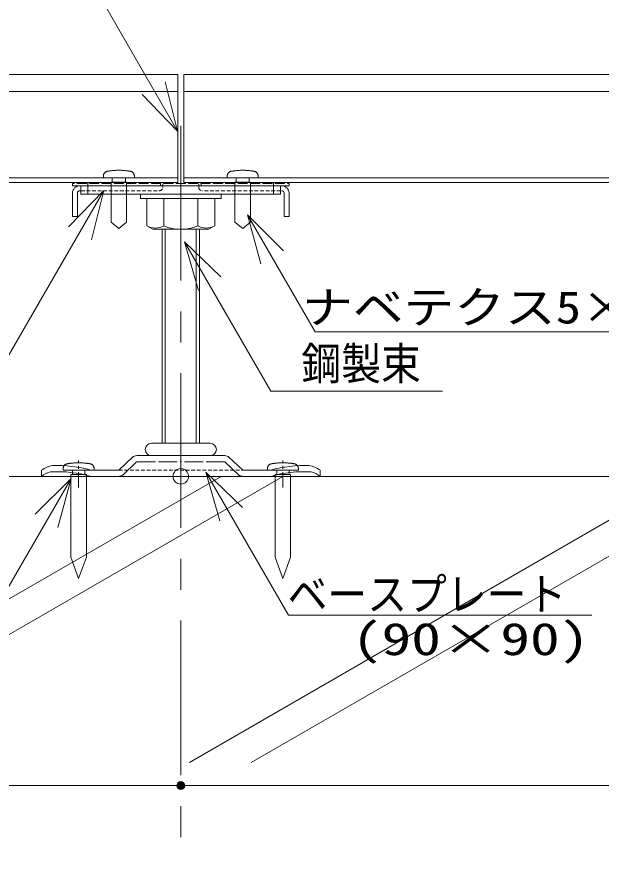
# Model space of a CAD drawing. Units: millimetres, scale not verified. Extents: x -4131 to 4169, y -981 to 998.
# Drawn here: x 1331.8 to 1520.7, y -664.3 to -392.5 of the extents above; entities that cross this region are included whole.
import ezdxf
from ezdxf.enums import TextEntityAlignment as Align

# ---------------------------------------------------------------- set-up
doc = ezdxf.new("R2010")
doc.units = ezdxf.units.MM
doc.header["$LTSCALE"] = 10
doc.header["$PDMODE"] = 32
doc.header["$PDSIZE"] = 5
for name, pattern in [('CHAIN1', [8, 5, -1, 1, -1]), ('DASHED1', [1.8, 1.2, -0.6]), ('LONG_DASHED1', [7, 6, -1])]:
    doc.linetypes.add(name, pattern=pattern)
for name, color, linetype, lineweight in [('0-2_文字', 4, 'Continuous', 9), ('0-3_寸法', 7, 'Continuous', 9), ('0-4_一般', 4, 'Continuous', 9), ('0-5_ビス', 2, 'Continuous', 9), ('0-9_大引', 4, 'Continuous', 9), ('0-C_束', 4, 'Continuous', 9)]:
    doc.layers.add(name, color=color, linetype=linetype, lineweight=lineweight)
doc.styles.add('ＭＳ ゴシック', font='')
doc.styles.get('ＭＳ ゴシック').set_extended_font_data('MS Gothic')

# ---------------------------------------------------------------- blocks, each defined once
blk = doc.blocks.new('グループ-16-1')
at = {"layer": '0-3_寸法', "color": 4}
blk.add_line((18661.6, -3495.4), (11521.6, -3495.4), dxfattribs=at)
blk = doc.blocks.new('グループ-27-1')
at = {"layer": '0-4_一般'}
for p, q in [((-20, 149), (-20, 163)), ((20, 163), (20, 149))]:
    blk.add_line(p, q, dxfattribs=at)
for points in [[(-46.1, 178.6), (-46.8, 177.7), (-47.5, 176.8), (-48, 175.8), (-48.5, 174.8), (-49, 173.8), (-49.3, 172.7), (-49.6, 171.7), (-49.8, 170.7), (-49.9, 169.6), (-50, 168.6), (-50, 168), (-50, 167.8), (-50, 167.5), (-50, 167.3), (-50, 167), (-50, 166.8), (-50, 166.6), (-50, 166.3), (-50, 166.1), (-50, 165.8), (-50, 165.6), (-50, 165.3), (-50, 165.1), (-50, 164.9), (-50, 164.6), (-50, 164.4), (-50, 164.1), (-50, 163.9), (-50, 163.7), (-50, 163.4), (-50, 163.2), (-48.8, 163), (-44.1, 163), (-39.4, 163), (-34.7, 163), (-30, 163), (-25.3, 163), (-20.6, 163), (-15.9, 163)], [(-8.5, 186.8), (-10.9, 186.7), (-13.2, 186.6), (-15.6, 186.4), (-17.9, 186.2), (-20.3, 185.9), (-22.6, 185.7), (-25, 185.4), (-25.5, 185.3), (-26, 185.3), (-26.6, 185.2), (-27.1, 185.1), (-27.6, 185.1), (-28.1, 185), (-28.6, 184.9), (-29.2, 184.9), (-29.7, 184.8), (-30.2, 184.7), (-30.7, 184.7), (-31.2, 184.6), (-31.7, 184.5), (-32.3, 184.5), (-32.8, 184.4), (-33.3, 184.3), (-33.8, 184.3), (-34.3, 184.2), (-34.9, 184.1), (-35.4, 184.1), (-35.9, 184), (-36.8, 183.9), (-37.8, 183.7), (-38.8, 183.4), (-39.8, 183), (-40.8, 182.6), (-41.8, 182.1), (-42.7, 181.5), (-43.6, 180.9), (-44.5, 180.2), (-45.3, 179.4), (-46.1, 178.6)], [(39.5, 183.1), (38.5, 183.5), (37.5, 183.7), (36.5, 183.9), (35.8, 184), (35.3, 184.1), (34.7, 184.2), (34.2, 184.2), (33.7, 184.3), (33.2, 184.4), (32.7, 184.4), (32.1, 184.5), (31.6, 184.6), (31.1, 184.6), (30.6, 184.7), (30.1, 184.8), (29.5, 184.8), (29, 184.9), (28.5, 185), (28, 185), (27.5, 185.1), (26.9, 185.2), (26.4, 185.2), (25.9, 185.3), (25.4, 185.4), (24.4, 185.5), (22.1, 185.8), (19.7, 186), (17.4, 186.2), (15, 186.4), (12.6, 186.6), (10.3, 186.7), (7.9, 186.8), (5.6, 186.9), (3.2, 187), (0.9, 187), (-1.5, 187), (-3.8, 187), (-6.2, 186.9), (-8.5, 186.8)], [(50, 163), (50, 163.2), (50, 163.5), (50, 163.7), (50, 164), (50, 164.2), (50, 164.4), (50, 164.7), (50, 164.9), (50, 165.2), (50, 165.4), (50, 165.6), (50, 165.9), (50, 166.1), (50, 166.4), (50, 166.6), (50, 166.9), (50, 167.1), (50, 167.3), (50, 167.6), (50, 167.8), (50, 168.1), (50, 168.9), (49.9, 169.9), (49.8, 170.9), (49.5, 172), (49.2, 173), (48.9, 174), (48.4, 175.1), (47.9, 176), (47.3, 177), (46.6, 177.9), (45.9, 178.8), (45.1, 179.6), (44.3, 180.4), (43.4, 181.1), (42.5, 181.7), (41.5, 182.2), (40.5, 182.7), (39.5, 183.1)], [(-15.9, 163), (-11.2, 163), (-6.5, 163), (-1.8, 163), (2.9, 163), (7.6, 163), (12.4, 163), (17.1, 163), (21.8, 163), (26.5, 163), (31.2, 163), (35.9, 163), (40.6, 163), (45.3, 163), (50, 163), (50, 163)]]:
    blk.add_lwpolyline(points, dxfattribs=at)
blk.add_lwpolyline([(25, 149), (25, -118), (0, -187), (-25, -118), (-25, 149)], close=True, dxfattribs=at)
blk = doc.blocks.new('シンボル-22')
at = {"layer": '0-4_一般'}
blk.add_blockref('グループ-27-1', (0, 0), dxfattribs=at)
blk = doc.blocks.new('グループ-28-1')
at = {"layer": '0-4_一般', "color": 1}
blk.add_point((14671.6, -2495.4), dxfattribs=at)
at = {"layer": '0-5_ビス'}
for p in [(14341.6, -2638.4), (15001.6, -2638.4)]:
    blk.add_blockref('シンボル-22', p, dxfattribs=at)
blk = doc.blocks.new('グループ-43-1')
at = {"layer": '0-9_大引'}
for p, q in [((11521.6, -1195.4), (14661.6, -1195.4)), ((14661.6, -1195.4), (14661.6, -1545.4)), ((11521.6, -1250.4), (14661.6, -1250.4)), ((11521.6, -1529.4), (14661.6, -1529.4)), ((11521.6, -1545.4), (14661.6, -1545.4))]:
    blk.add_line(p, q, dxfattribs=at)
blk = doc.blocks.new('グループ-44-1')
at = {"layer": '0-9_大引'}
for p, q in [((14681.6, -1195.4), (18661.6, -1195.4)), ((14681.6, -1195.4), (14681.6, -1545.4)), ((14681.6, -1250.4), (18661.6, -1250.4)), ((14681.6, -1529.4), (18661.6, -1529.4)), ((14681.6, -1545.4), (18661.6, -1545.4))]:
    blk.add_line(p, q, dxfattribs=at)
blk = doc.blocks.new('グループ-135-1')
at = {"layer": '0-C_束'}
for p, q in [((14576.6, -2388.4), (14671.6, -2388.4)), ((14766.6, -2388.4), (14671.6, -2388.4)), ((14471.6, -2475.4), (14515.8, -2433.8)), ((14529.5, -2428.4), (14671.6, -2428.4)), ((14576.6, -2428.4), (14671.6, -2428.4)), ((14766.6, -2428.4), (14671.6, -2428.4)), ((14813.7, -2428.4), (14671.6, -2428.4)), ((14871.6, -2475.4), (14827.4, -2433.8)), ((14221.6, -2495.4), (14221.6, -2475.4)), ((14221.6, -2495.4), (14381.6, -2495.4)), ((14381.6, -2475.4), (14471.6, -2475.4)), ((14381.6, -2495.4), (14671.6, -2495.4)), ((14961.6, -2495.4), (14671.6, -2495.4)), ((14961.6, -2475.4), (14871.6, -2475.4)), ((15121.6, -2495.4), (14961.6, -2495.4)), ((15121.6, -2495.4), (15121.6, -2475.4))]:
    blk.add_line(p, q, dxfattribs=at)
at = {"layer": '0-C_束', "linetype": 'CHAIN1'}
for p, q in [((14341.6, -2531.4), (14341.6, -2444.4)), ((15001.6, -2531.4), (15001.6, -2444.4))]:
    blk.add_line(p, q, dxfattribs=at)
at = {"layer": '0-C_束', "linetype": 'LONG_DASHED1'}
for p, q in [((14485.3, -2489.9), (14529.5, -2448.4)), ((14529.5, -2448.4), (14671.6, -2448.4)), ((14813.7, -2448.4), (14671.6, -2448.4)), ((14857.9, -2489.9), (14813.7, -2448.4))]:
    blk.add_line(p, q, dxfattribs=at)
at = {"layer": '0-C_束', "linetype": 'DASHED1'}
blk.add_line((14471.6, -2475.4), (14871.6, -2475.4), dxfattribs=at)
at = {"layer": '0-C_束'}
for centre, radius, start, end in [((14576.6, -2408.4), 20, 90, 180), ((14766.6, -2408.4), 20, 0, 90), ((14576.6, -2408.4), 20, 180, 270), ((14766.6, -2408.4), 20, 270, 0), ((14529.5, -2448.4), 20, 90, 133.2285), ((14813.7, -2448.4), 20, 46.7715, 90), ((14277.7, -2558.1), 100, 102.0964, 124.1269), ((14272.1, -2860.1), 400, 74.1055, 92.193), ((15071.2, -2860.1), 400, 87.807, 105.8945), ((15065.5, -2558.1), 100, 55.873, 77.9036), ((14271.2, -2558.1), 80, 104.9481, 128.3028), ((14274.9, -2860.1), 380, 73.6898, 93.6712), ((15068.3, -2860.1), 380, 86.3288, 106.3102), ((15072, -2558.1), 80, 51.6972, 75.0519)]:
    blk.add_arc(centre, radius, start, end, dxfattribs=at)
at = {"layer": '0-C_束', "linetype": 'LONG_DASHED1'}
for centre, start, end in [((14471.6, -2475.4), 270, 313.2285), ((14871.6, -2475.4), 226.7715, 270)]:
    blk.add_arc(centre, 20, start, end, dxfattribs=at)
blk = doc.blocks.new('グループ-136-1')
at = {"layer": '0-C_束'}
for p, q in [((14611.6, -1696.4), (14611.6, -2388.4)), ((14621.6, -1696.4), (14621.6, -2388.4)), ((14721.6, -1696.4), (14721.6, -2388.4)), ((14731.6, -1696.4), (14731.6, -2388.4))]:
    blk.add_line(p, q, dxfattribs=at)
blk.add_blockref('グループ-135-1', (0, 0), dxfattribs=at)
blk = doc.blocks.new('グループ-137-1')
at = {"layer": '0-C_束'}
for p, q in [((14541.6, -1596.4), (14541.6, -1582.9)), ((14801.6, -1596.4), (14541.6, -1596.4)), ((14561.9, -1596.4), (14561.9, -1685)), ((14781.3, -1596.4), (14561.9, -1596.4)), ((14616.8, -1596.4), (14616.8, -1685)), ((14726.5, -1596.4), (14726.5, -1685)), ((14781.3, -1596.4), (14781.3, -1685)), ((14801.6, -1582.9), (14801.6, -1596.4)), ((14561.9, -1685), (14581.6, -1696.4)), ((14781.3, -1685), (14761.6, -1696.4)), ((14761.6, -1696.4), (14581.6, -1696.4))]:
    blk.add_line(p, q, dxfattribs=at)
for centre, radius, start, end in [((14589.3, -1637.5), 54.9, 240, 300), ((14671.6, -1558.4), 138, 246.5735, 293.4265), ((14753.9, -1637.5), 54.9, 240, 300)]:
    blk.add_arc(centre, radius, start, end, dxfattribs=at)
blk = doc.blocks.new('グループ-138-1')
at = {"layer": '0-C_束'}
for p, q in [((14321.6, -1548.4), (14321.6, -1555.4)), ((14325.1, -1548.4), (14321.6, -1548.4)), ((14328.1, -1545.4), (14335.1, -1545.4)), ((14338.1, -1548.4), (14365.1, -1548.4)), ((14368.1, -1545.4), (14375.1, -1545.4)), ((14371.6, -1582.9), (14371.6, -1545.4)), ((14378.1, -1548.4), (14405.1, -1548.4)), ((14408.1, -1545.4), (14415.1, -1545.4)), ((14418.1, -1548.4), (14445.1, -1548.4)), ((14448.1, -1545.4), (14455.1, -1545.4)), ((14458.1, -1548.4), (14485.1, -1548.4)), ((14488.1, -1545.4), (14495.1, -1545.4)), ((14498.1, -1548.4), (14525.1, -1548.4)), ((14528.1, -1545.4), (14535.1, -1545.4)), ((14538.1, -1548.4), (14565.1, -1548.4)), ((14568.1, -1545.4), (14575.1, -1545.4)), ((14578.1, -1548.4), (14605.1, -1548.4)), ((14608.1, -1545.4), (14615.1, -1545.4)), ((14618.1, -1548.4), (14645.1, -1548.4)), ((14648.1, -1545.4), (14655.1, -1545.4)), ((14658.1, -1548.4), (14671.6, -1548.4)), ((14685.1, -1548.4), (14671.6, -1548.4)), ((14695.1, -1545.4), (14688.1, -1545.4)), ((14725.1, -1548.4), (14698.1, -1548.4)), ((14735.1, -1545.4), (14728.1, -1545.4)), ((14765.1, -1548.4), (14738.1, -1548.4)), ((14775.1, -1545.4), (14768.1, -1545.4)), ((14805.1, -1548.4), (14778.1, -1548.4)), ((14815.1, -1545.4), (14808.1, -1545.4)), ((14845.1, -1548.4), (14818.1, -1548.4)), ((14855.1, -1545.4), (14848.1, -1545.4)), ((14885.1, -1548.4), (14858.1, -1548.4)), ((14895.1, -1545.4), (14888.1, -1545.4)), ((14925.1, -1548.4), (14898.1, -1548.4)), ((14935.1, -1545.4), (14928.1, -1545.4)), ((14965.1, -1548.4), (14938.1, -1548.4)), ((14975.1, -1545.4), (14968.1, -1545.4)), ((14971.6, -1582.9), (14971.6, -1545.4)), ((15005.1, -1548.4), (14978.1, -1548.4)), ((15015.1, -1545.4), (15008.1, -1545.4)), ((15018.1, -1548.4), (15021.6, -1548.4)), ((15018.6, -1548.4), (15021.6, -1548.4)), ((15021.6, -1555.4), (15021.6, -1548.4)), ((14321.6, -1555.4), (15021.6, -1555.4)), ((14349.1, -1555.4), (14349.1, -1582.9)), ((14994.1, -1555.4), (14994.1, -1582.9)), ((14349.1, -1582.9), (14994.1, -1582.9))]:
    blk.add_line(p, q, dxfattribs=at)
for centre, start, end in [((14325.1, -1546.9), 270, 0), ((14328.1, -1546.9), 90, 180), ((14335.1, -1546.9), 0, 90), ((14338.1, -1546.9), 180, 270), ((14365.1, -1546.9), 270, 0), ((14368.1, -1546.9), 90, 180), ((14375.1, -1546.9), 0, 90), ((14378.1, -1546.9), 180, 270), ((14405.1, -1546.9), 270, 0), ((14408.1, -1546.9), 90, 180), ((14415.1, -1546.9), 0, 90), ((14418.1, -1546.9), 180, 270), ((14445.1, -1546.9), 270, 0), ((14448.1, -1546.9), 90, 180), ((14455.1, -1546.9), 0, 90), ((14458.1, -1546.9), 180, 270), ((14485.1, -1546.9), 270, 0), ((14488.1, -1546.9), 90, 180), ((14495.1, -1546.9), 0, 90), ((14498.1, -1546.9), 180, 270), ((14525.1, -1546.9), 270, 0), ((14528.1, -1546.9), 90, 180), ((14535.1, -1546.9), 0, 90), ((14538.1, -1546.9), 180, 270), ((14565.1, -1546.9), 270, 0), ((14568.1, -1546.9), 90, 180), ((14575.1, -1546.9), 0, 90), ((14578.1, -1546.9), 180, 270), ((14605.1, -1546.9), 270, 0), ((14608.1, -1546.9), 90, 180), ((14615.1, -1546.9), 0, 90), ((14618.1, -1546.9), 180, 270), ((14645.1, -1546.9), 270, 0), ((14648.1, -1546.9), 90, 180), ((14655.1, -1546.9), 0, 90), ((14658.1, -1546.9), 180, 270), ((14685.1, -1546.9), 270, 0), ((14688.1, -1546.9), 90, 180), ((14695.1, -1546.9), 0, 90), ((14698.1, -1546.9), 180, 270), ((14725.1, -1546.9), 270, 0), ((14728.1, -1546.9), 90, 180), ((14735.1, -1546.9), 0, 90), ((14738.1, -1546.9), 180, 270), ((14765.1, -1546.9), 270, 0), ((14768.1, -1546.9), 90, 180), ((14775.1, -1546.9), 0, 90), ((14778.1, -1546.9), 180, 270), ((14805.1, -1546.9), 270, 0), ((14808.1, -1546.9), 90, 180), ((14815.1, -1546.9), 0, 90), ((14818.1, -1546.9), 180, 270), ((14845.1, -1546.9), 270, 0), ((14848.1, -1546.9), 90, 180), ((14855.1, -1546.9), 0, 90), ((14858.1, -1546.9), 180, 270), ((14885.1, -1546.9), 270, 0), ((14888.1, -1546.9), 90, 180), ((14895.1, -1546.9), 0, 90), ((14898.1, -1546.9), 180, 270), ((14925.1, -1546.9), 270, 0), ((14928.1, -1546.9), 90, 180), ((14935.1, -1546.9), 0, 90), ((14938.1, -1546.9), 180, 270), ((14965.1, -1546.9), 270, 0), ((14968.1, -1546.9), 90, 180), ((14975.1, -1546.9), 0, 90), ((14978.1, -1546.9), 180, 270), ((15005.1, -1546.9), 270, 0), ((15008.1, -1546.9), 90, 180), ((15015.1, -1546.9), 0, 90), ((15018.1, -1546.9), 180, 270)]:
    blk.add_arc(centre, 1.5, start, end, dxfattribs=at)
blk = doc.blocks.new('グループ-139-1')
at = {"layer": '0-C_束', "color": 2, "linetype": 'DASHED1'}
for p, q in [((14605.6, -1545.4), (14605.6, -1553.9)), ((14613.1, -1561.4), (14613.1, -1545.4)), ((14604.1, -1555.4), (14345.6, -1555.4)), ((14349.1, -1571.4), (14603.1, -1571.4))]:
    blk.add_line(p, q, dxfattribs=at)
at = {"layer": '0-C_束'}
for p, q in [((14321.6, -1579.4), (14321.6, -1655.4)), ((14337.6, -1655.4), (14337.6, -1579.4)), ((14321.6, -1655.4), (14337.6, -1655.4))]:
    blk.add_line(p, q, dxfattribs=at)
for radius in [24, 8]:
    blk.add_arc((14345.6, -1579.4), radius, 90, 180, dxfattribs=at)
at = {"layer": '0-C_束', "color": 2, "linetype": 'DASHED1'}
for centre, radius, end in [((14603.1, -1561.4), 10, 0), ((14604.1, -1553.9), 1.5, 360)]:
    blk.add_arc(centre, radius, 270, end, dxfattribs=at)
blk = doc.blocks.new('グループ-140-1')
at = {"layer": '0-C_束', "color": 2, "linetype": 'DASHED1'}
for p, q in [((14730.1, -1561.4), (14730.1, -1545.4)), ((14737.6, -1545.4), (14737.6, -1553.9)), ((14739.1, -1555.4), (14997.6, -1555.4)), ((14994.1, -1571.4), (14740.1, -1571.4))]:
    blk.add_line(p, q, dxfattribs=at)
at = {"layer": '0-C_束'}
for p, q in [((15005.6, -1655.4), (15005.6, -1579.4)), ((15021.6, -1579.4), (15021.6, -1655.4)), ((15021.6, -1655.4), (15005.6, -1655.4))]:
    blk.add_line(p, q, dxfattribs=at)
at = {"layer": '0-C_束', "color": 2, "linetype": 'DASHED1'}
for centre, radius in [((14740.1, -1561.4), 10), ((14739.1, -1553.9), 1.5)]:
    blk.add_arc(centre, radius, 180, 270, dxfattribs=at)
at = {"layer": '0-C_束'}
for radius in [24, 8]:
    blk.add_arc((14997.6, -1579.4), radius, 360, 90, dxfattribs=at)
blk = doc.blocks.new('グループ-141-1')
at = {"layer": '0-C_束'}
blk.add_line((14345.6, -1571.4), (14349.1, -1571.4), dxfattribs=at)
for name in ['グループ-138-1', 'グループ-139-1', 'グループ-140-1', 'グループ-137-1', 'グループ-136-1']:
    blk.add_blockref(name, (0, 0), dxfattribs=at)
blk = doc.blocks.new('グループ-89-1')
at = {"layer": '0-5_ビス'}
for p, q in [((-21.2, 59.3), (-21.2, 45.3)), ((21.2, 45.3), (21.2, 59.3))]:
    blk.add_line(p, q, dxfattribs=at)
for points in [[(-39.5, 79.5), (-38.5, 79.8), (-37.5, 80.1), (-36.5, 80.3), (-35.8, 80.4), (-35.3, 80.4), (-34.7, 80.5), (-34.2, 80.6), (-33.7, 80.6), (-33.2, 80.7), (-32.7, 80.8), (-32.1, 80.8), (-31.6, 80.9), (-31.1, 81), (-30.6, 81), (-30.1, 81.1), (-29.5, 81.2), (-29, 81.2), (-28.5, 81.3), (-28, 81.4), (-27.5, 81.4), (-26.9, 81.5), (-26.4, 81.6), (-25.9, 81.6), (-25.4, 81.7), (-24.4, 81.8), (-22.1, 82.1), (-19.7, 82.3), (-17.4, 82.6), (-15, 82.8), (-12.6, 82.9), (-10.3, 83.1), (-7.9, 83.2), (-5.6, 83.3), (-3.2, 83.3), (-0.9, 83.3), (1.5, 83.3), (3.8, 83.3), (6.2, 83.2), (8.5, 83.2)], [(8.5, 83.2), (10.9, 83), (13.2, 82.9), (15.6, 82.7), (17.9, 82.5), (20.3, 82.3), (22.6, 82), (25, 81.7), (25.5, 81.7), (26, 81.6), (26.6, 81.5), (27.1, 81.5), (27.6, 81.4), (28.1, 81.3), (28.6, 81.3), (29.2, 81.2), (29.7, 81.1), (30.2, 81.1), (30.7, 81), (31.2, 80.9), (31.7, 80.9), (32.3, 80.8), (32.8, 80.7), (33.3, 80.7), (33.8, 80.6), (34.3, 80.5), (34.9, 80.5), (35.4, 80.4), (35.9, 80.3), (36.8, 80.2), (37.8, 80), (38.8, 79.7), (39.8, 79.4), (40.8, 79), (41.8, 78.5), (42.7, 77.9), (43.6, 77.2), (44.5, 76.5), (45.3, 75.8), (46.1, 74.9)], [(-50, 59.3), (-50, 59.6), (-50, 59.8), (-50, 60.1), (-50, 60.3), (-50, 60.5), (-50, 60.8), (-50, 61), (-50, 61.3), (-50, 61.5), (-50, 61.8), (-50, 62), (-50, 62.2), (-50, 62.5), (-50, 62.7), (-50, 63), (-50, 63.2), (-50, 63.4), (-50, 63.7), (-50, 63.9), (-50, 64.2), (-50, 64.4), (-50, 65.2), (-49.9, 66.2), (-49.8, 67.3), (-49.5, 68.3), (-49.2, 69.3), (-48.9, 70.4), (-48.4, 71.4), (-47.9, 72.4), (-47.3, 73.3), (-46.6, 74.3), (-45.9, 75.1), (-45.1, 76), (-44.3, 76.7), (-43.4, 77.4), (-42.5, 78), (-41.5, 78.6), (-40.5, 79.1), (-39.5, 79.5)], [(15.9, 59.3), (11.2, 59.3), (6.5, 59.3), (1.8, 59.3), (-2.9, 59.3), (-7.6, 59.3), (-12.4, 59.3), (-17.1, 59.3), (-21.8, 59.3), (-26.5, 59.3), (-31.2, 59.3), (-35.9, 59.3), (-40.6, 59.3), (-45.3, 59.3), (-50, 59.3), (-50, 59.3)], [(46.1, 74.9), (46.8, 74), (47.5, 73.1), (48, 72.1), (48.5, 71.1), (49, 70.1), (49.3, 69.1), (49.6, 68), (49.8, 67), (49.9, 66), (50, 65), (50, 64.3), (50, 64.1), (50, 63.9), (50, 63.6), (50, 63.4), (50, 63.1), (50, 62.9), (50, 62.7), (50, 62.4), (50, 62.2), (50, 61.9), (50, 61.7), (50, 61.4), (50, 61.2), (50, 61), (50, 60.7), (50, 60.5), (50, 60.2), (50, 60), (50, 59.8), (50, 59.5), (48.8, 59.3), (44.1, 59.3), (39.4, 59.3), (34.7, 59.3), (30, 59.3), (25.3, 59.3), (20.6, 59.3), (15.9, 59.3)]]:
    blk.add_lwpolyline(points, dxfattribs=at)
blk.add_lwpolyline([(-25, 45.3), (-25, -84.1), (0, -104.7), (25, -84.1), (25, 45.3)], close=True, dxfattribs=at)
blk = doc.blocks.new('ナベテクス4x16')
at = {"layer": '0-5_ビス'}
blk.add_blockref('グループ-89-1', (0, 0), dxfattribs=at)

msp = doc.modelspace()

# ---------------------------------------------------------------- hatches: boundary and pattern name
at = {"layer": '0-3_寸法'}
msp.add_hatch(color=256, dxfattribs=at).paths.add_polyline_path([(1386.11, -641.14, 1), (1383.52, -641.14, 1)])

# ---------------------------------------------------------------- linework, layer by layer
at = {"layer": '0-2_文字'}
for p, q in [((1292.13, -270.72), (1383.78, -429.46)), ((1322.55, -513.35), (1359.91, -448.64)), ((1428.26, -494.44), (1406.38, -456.55)), ((1413.92, -513.62), (1385.98, -465.23)), ((1428.26, -494.44), (1570.44, -494.44)), ((1413.92, -513.62), (1469.35, -513.62)), ((1419.62, -585.98), (1392.93, -539.75)), ((1319.21, -594.03), (1349.38, -541.78)), ((1419.62, -585.98), (1517.61, -585.98))]:
    msp.add_line(p, q, dxfattribs=at)
for points in [[(1379.8, -413.51), (1383.78, -429.46), (1372.36, -417.63)], [(1348.5, -460.46), (1359.91, -448.64), (1355.94, -464.59)], [(1410.63, -472.42), (1406.38, -456.55), (1418, -468.17)], [(1390.51, -481.02), (1385.98, -465.23), (1397.8, -476.64)], [(1397.46, -555.55), (1392.93, -539.75), (1404.75, -551.16)], [(1337.76, -553.4), (1349.38, -541.78), (1345.12, -557.65)]]:
    msp.add_lwpolyline(points, dxfattribs=at)
at = {"layer": '0-3_寸法'}
msp.add_circle((1384.81, -641.14), 1.29, dxfattribs=at)
at = {"layer": '0-4_一般', "linetype": 'CHAIN1'}
msp.add_line((1384.81, -427.79), (1384.81, -673.67), dxfattribs=at)
at = {"layer": '0-4_一般', "color": 3}
msp.add_line((1069.81, -541.14), (1783.81, -541.14), dxfattribs=at)
at = {"layer": '0-4_一般'}
for p, q in [((1397.81, -541.14), (1237.6, -633.64)), ((1417.81, -541.14), (1257.6, -633.64)), ((1547.81, -541.14), (1387.6, -633.64)), ((1567.81, -541.14), (1407.6, -633.64))]:
    msp.add_line(p, q, dxfattribs=at)

# ---------------------------------------------------------------- block references
at = {"layer": '0-3_寸法', "xscale": 0.1, "yscale": 0.1}
msp.add_blockref('グループ-16-1', (-82.35, -291.6), dxfattribs=at)
at = {"layer": '0-5_ビス', "yscale": 0.1}
for name, p, xscale in [('ナベテクス4x16', (1364.81, -450.47), 0.1), ('ナベテクス4x16', (1404.81, -450.47), -0.1), ('グループ-28-1', (-82.35, -291.6), 0.1)]:
    msp.add_blockref(name, p, dxfattribs=dict(at, xscale=xscale))
at = {"layer": '0-9_大引', "xscale": 0.1, "yscale": 0.1}
for name in ['グループ-43-1', 'グループ-44-1']:
    msp.add_blockref(name, (-82.35, -291.6), dxfattribs=at)
at = {"layer": '0-C_束', "xscale": 0.1, "yscale": 0.1}
msp.add_blockref('グループ-141-1', (-82.35, -291.6), dxfattribs=at)

# ---------------------------------------------------------------- texts
at = {"layer": '0-2_文字', "style": 'ＭＳ ゴシック'}
for s, height, width, p in [('ナベテクス5×16(SUS)', 10.45, 1.15, (1424.01, -494.82)), ('鋼製束', 10.48, 0.9, (1423.79, -513.05)), ('ベースプレート', 10.48, 0.9, (1419.32, -587.62)), ('(90×90)', 10.45, 1.35, (1440.08, -602.09))]:
    msp.add_text(s, height=height, dxfattribs=dict(at, width=width)).set_placement(p, align=Align.BOTTOM_LEFT)

doc.saveas('drawing.dxf')
